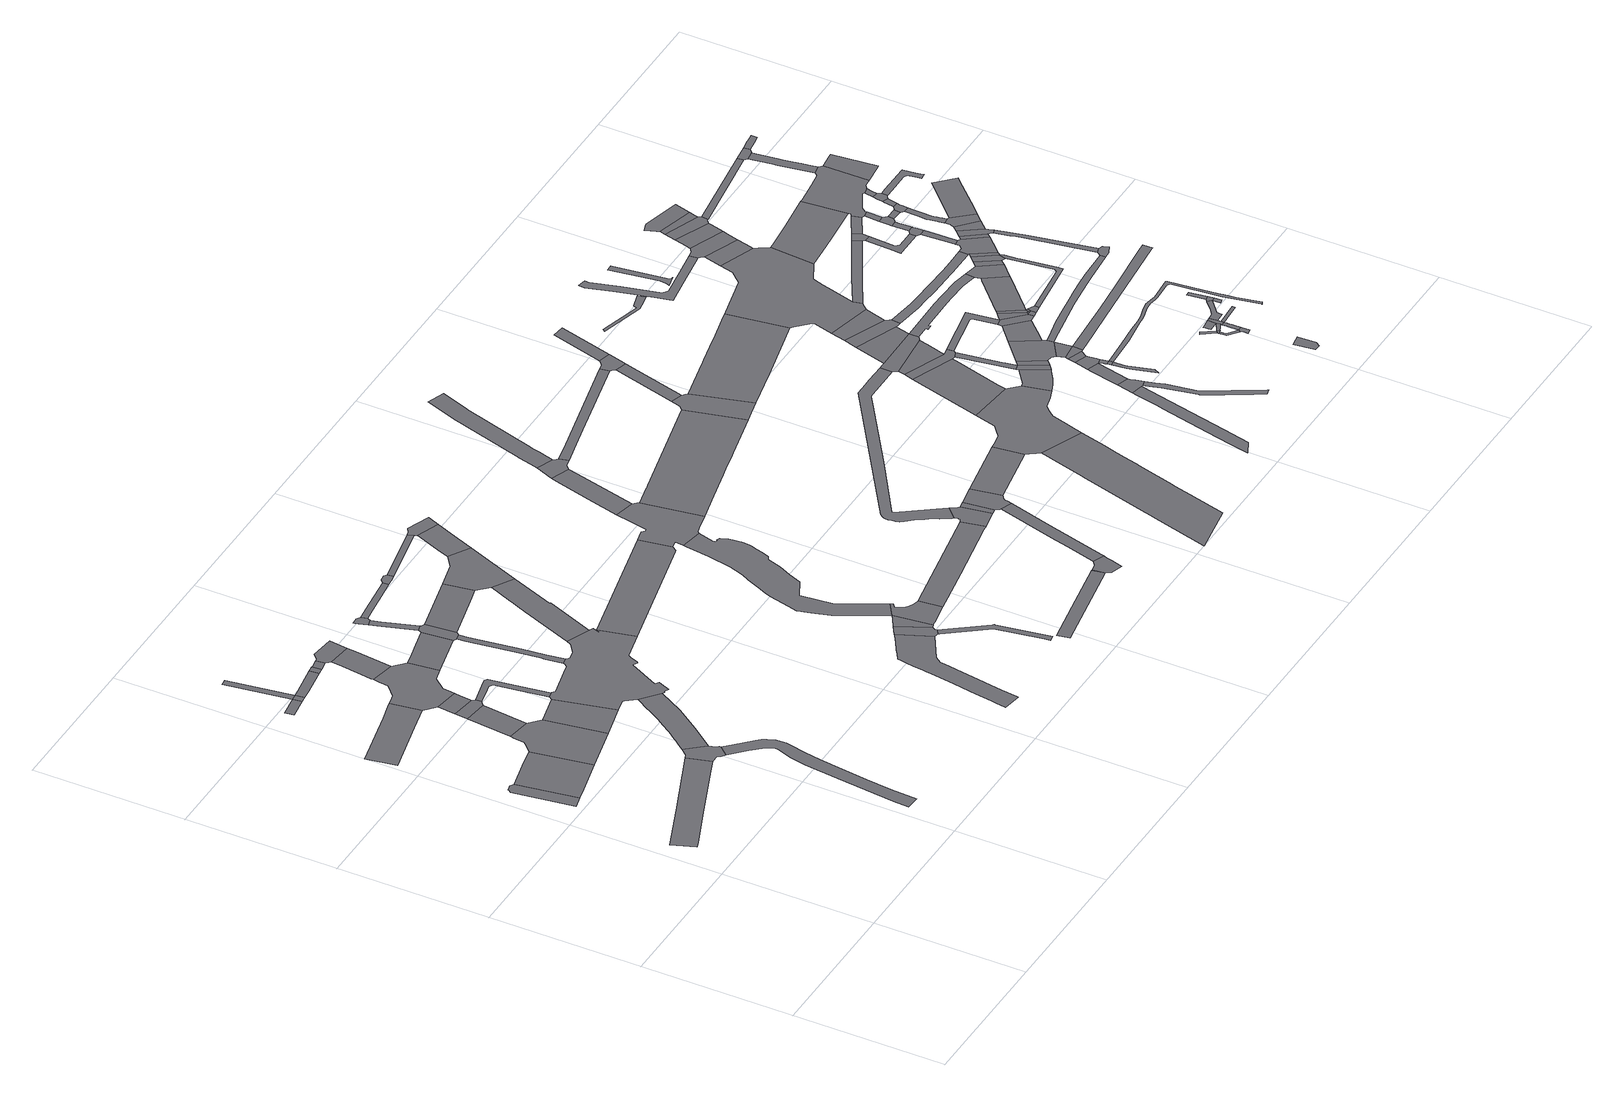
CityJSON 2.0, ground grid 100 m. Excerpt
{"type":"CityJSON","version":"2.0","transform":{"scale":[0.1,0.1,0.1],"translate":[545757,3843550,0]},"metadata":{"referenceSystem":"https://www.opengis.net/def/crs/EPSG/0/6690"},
"CityObjects":{
"road1":{"type":"Road","geometry":[{"type":"MultiSurface","lod":"1","boundaries":[[[0,1,2,3,4,5,6]]]}]},
"road2":{"type":"Road","attributes":{"RoadStructureAttribute.sectionType":"1"},"geometry":[{"type":"MultiSurface","lod":"1","boundaries":[[[7,8,9,10,11,12,13,14,15]]]}]},
"road3":{"type":"Road","attributes":{"RoadStructureAttribute.sectionType":"1"},"geometry":[{"type":"MultiSurface","lod":"1","boundaries":[[[16,17,6,5,18,19,20]]]}]},
"road4":{"type":"Road","attributes":{"RoadStructureAttribute.sectionType":"1"},"geometry":[{"type":"MultiSurface","lod":"1","boundaries":[[[21,22,23,24,25,26,27]]]}]},
"road5":{"type":"Road","geometry":[{"type":"MultiSurface","lod":"1","boundaries":[[[28,29,30,31,16,20,32,33,34,35,36]]]}]},
"road6":{"type":"Road","attributes":{"RoadStructureAttribute.sectionType":"1"},"geometry":[{"type":"MultiSurface","lod":"1","boundaries":[[[37,38,39,40]]]}]},
"road7":{"type":"Road","attributes":{"RoadStructureAttribute.sectionType":"1"},"geometry":[{"type":"MultiSurface","lod":"1","boundaries":[[[41,42,43,44,45,46,47,48,49,50,51,52,53,54,55,56,57,58,59,60,61,62,63,64,65,66,67,68,69,70,71,72]]]}]},
"road8":{"type":"Road","geometry":[{"type":"MultiSurface","lod":"1","boundaries":[[[73,74,7,15,75,76,58,57,77,78,79,80]]]}]},
"road9":{"type":"Road","geometry":[{"type":"MultiSurface","lod":"1","boundaries":[[[81,37,40,82]]]}]},
"road10":{"type":"Road","attributes":{"RoadStructureAttribute.sectionType":"1"},"geometry":[{"type":"MultiSurface","lod":"1","boundaries":[[[83,28,36,84,85]]]}]},
"road11":{"type":"Road","attributes":{"RoadStructureAttribute.sectionType":"1"},"geometry":[{"type":"MultiSurface","lod":"1","boundaries":[[[86,87,37,81]]]}]},
"road12":{"type":"Road","geometry":[{"type":"MultiSurface","lod":"1","boundaries":[[[88,83,85,89,90,91,92]]]}]},
"road13":{"type":"Road","attributes":{"RoadStructureAttribute.sectionType":"1"},"geometry":[{"type":"MultiSurface","lod":"1","boundaries":[[[93,88,92,94,95]]]}]},
"road14":{"type":"Road","attributes":{"RoadStructureAttribute.sectionType":"1"},"geometry":[{"type":"MultiSurface","lod":"1","boundaries":[[[96,97,81,82,98,99,100,101]]]}]},
"road15":{"type":"Road","geometry":[{"type":"MultiSurface","lod":"1","boundaries":[[[102,34,33,103,104]]]}]},
"road16":{"type":"Road","attributes":{"RoadStructureAttribute.sectionType":"1"},"geometry":[{"type":"MultiSurface","lod":"1","boundaries":[[[105,106,107,108,109,110,111,112,113,114,115,116,117,73,80,118,119,120]]]}]},
"road17":{"type":"Road","geometry":[{"type":"MultiSurface","lod":"1","boundaries":[[[121,122,123,124,125,126,127,21,27,128,129,93,95,130,131,132,133,134,135]]]}]},
"road18":{"type":"Road","attributes":{"RoadStructureAttribute.sectionType":"1"},"geometry":[{"type":"MultiSurface","lod":"1","boundaries":[[[136,137,138,139,140,141,91,90,142,143,144,145,146,147]]]}]},
"road19":{"type":"Road","geometry":[{"type":"MultiSurface","lod":"1","boundaries":[[[148,96,101,149]]]}]},
"road20":{"type":"Road","attributes":{"RoadStructureAttribute.sectionType":"1"},"geometry":[{"type":"MultiSurface","lod":"1","boundaries":[[[150,151,148,149,152]]]}]},
"road21":{"type":"Road","attributes":{"RoadStructureAttribute.sectionType":"1"},"geometry":[{"type":"MultiSurface","lod":"1","boundaries":[[[153,154,155,156,157,158,121,135,159,160]]]}]},
"road22":{"type":"Road","geometry":[{"type":"MultiSurface","lod":"1","boundaries":[[[161,162,163,150,152,164,153,160,165]]]}]},
"road23":{"type":"Road","attributes":{"RoadStructureAttribute.sectionType":"1"},"geometry":[{"type":"MultiSurface","lod":"1","boundaries":[[[166,167,168,169,134,133,170]]]}]},
"road24":{"type":"Road","geometry":[{"type":"MultiSurface","lod":"1","boundaries":[[[171,172,173,174,175,176,177,178,179,180,181,182,147,146,183,102,104,184,185,186,105,120,187,188,189,190,191,192,193,194,195,196,197,198,199,200,201,202,203]]]}]},
"road25":{"type":"Road","attributes":{"RoadStructureAttribute.sectionType":"1"},"geometry":[{"type":"MultiSurface","lod":"1","boundaries":[[[204,205,206,207,208,209,210,211,212,213,177,176]]]}]},
"road26":{"type":"Road","geometry":[{"type":"MultiSurface","lod":"1","boundaries":[[[214,215,216,217,166,170,218,209,208,219,220,221]]]}]},
"road27":{"type":"Road","attributes":{"RoadStructureAttribute.sectionType":"1"},"geometry":[{"type":"MultiSurface","lod":"1","boundaries":[[[222,223,224,225,216,215]]]}]},
"road28":{"type":"Road","geometry":[{"type":"MultiSurface","lod":"1","boundaries":[[[226,227,228,229,224,223,230,231]]]}]},
"road29":{"type":"Road","attributes":{"RoadStructureAttribute.sectionType":"1"},"geometry":[{"type":"MultiSurface","lod":"1","boundaries":[[[232,233,234,231,230,235,236,237]]]}]},
"road30":{"type":"Road","attributes":{"RoadStructureAttribute.sectionType":"1"},"geometry":[{"type":"MultiSurface","lod":"1","boundaries":[[[238,239,221,220,240,241,242]]]}]},
"road31":{"type":"Road","attributes":{"RoadStructureAttribute.sectionType":"1"},"geometry":[{"type":"MultiSurface","lod":"1","boundaries":[[[243,244,245,246,247,248,249,250,251,252,253,254,255,256,257,258,259,260,261,262,263,264,265,266,267,268,269,270,271,272,273,274]]]}]},
"road32":{"type":"Road","attributes":{"RoadStructureAttribute.sectionType":"1"},"geometry":[{"type":"MultiSurface","lod":"1","boundaries":[[[275,276,277,278,279,171,203,280,281,282]]]}]},
"road33":{"type":"Road","geometry":[{"type":"MultiSurface","lod":"1","boundaries":[[[283,284,285,232,237,286,287,288,289,290,291]]]}]},
"road34":{"type":"Road","geometry":[{"type":"MultiSurface","lod":"1","boundaries":[[[292,243,274,293,294,295,296,297,298]]]}]},
"road35":{"type":"Road","geometry":[{"type":"MultiSurface","lod":"1","boundaries":[[[299,300,238,242,275,282,301]]]}]},
"road36":{"type":"Road","attributes":{"RoadStructureAttribute.sectionType":"1"},"geometry":[{"type":"MultiSurface","lod":"1","boundaries":[[[302,303,292,298,304]]]}]},
"road37":{"type":"Road","attributes":{"RoadStructureAttribute.sectionType":"1"},"geometry":[{"type":"MultiSurface","lod":"1","boundaries":[[[305,306,307,308,295,294,309,310,311,312,313]]]}]},
"road38":{"type":"Road","attributes":{"RoadStructureAttribute.sectionType":"6"},"geometry":[{"type":"MultiSurface","lod":"1","boundaries":[[[314,199,198,315,316,317]]]}]},
"road39":{"type":"Road","attributes":{"RoadStructureAttribute.sectionType":"1"},"geometry":[{"type":"MultiSurface","lod":"1","boundaries":[[[318,291,290,319,320]]]}]},
"road40":{"type":"Road","attributes":{"RoadStructureAttribute.sectionType":"1"},"geometry":[{"type":"MultiSurface","lod":"1","boundaries":[[[321,322,323,324,325,326,327,302,304,328,329,330,331,332,333,334]]]}]},
"road41":{"type":"Road","attributes":{"RoadStructureAttribute.sectionType":"1"},"geometry":[{"type":"MultiSurface","lod":"1","boundaries":[[[335,336,299,301,337,338]]]}]},
"road42":{"type":"Road","attributes":{"RoadStructureAttribute.sectionType":"1"},"geometry":[{"type":"MultiSurface","lod":"1","boundaries":[[[339,340,341,342,343,344,345,346,347,348,349,350,351,352,353,354,355,302,327,356,357,358,359,360,361,362,363,364,365,366,367,368,369,370,371,372,373,374,375,376,377,378,379,380,381]]]}]},
"road43":{"type":"Road","geometry":[{"type":"MultiSurface","lod":"1","boundaries":[[[382,383,318,320,335,338,384]]]}]},
"road44":{"type":"Road","attributes":{"RoadStructureAttribute.sectionType":"1"},"geometry":[{"type":"MultiSurface","lod":"1","boundaries":[[[385,386,387,388,389,390]]]}]},
"road45":{"type":"Road","attributes":{"RoadStructureAttribute.sectionType":"1"},"geometry":[{"type":"MultiSurface","lod":"1","boundaries":[[[391,392,393,334,333,394,395,396,397,398,399]]]}]},
"road46":{"type":"Road","geometry":[{"type":"MultiSurface","lod":"1","boundaries":[[[400,401,402,403,404,405,406,314,317,407,339,381,408,409,410,411,412,413,414,415,416,417,418]]]}]},
"road47":{"type":"Road","attributes":{"RoadStructureAttribute.sectionType":"1"},"geometry":[{"type":"MultiSurface","lod":"1","boundaries":[[[419,385,390]]]}]},
"road48":{"type":"Road","geometry":[{"type":"MultiSurface","lod":"1","boundaries":[[[420,421,422,419,390,423,424,425,426,427,428]]]}]},
"road49":{"type":"Road","attributes":{"RoadStructureAttribute.sectionType":"1"},"geometry":[{"type":"MultiSurface","lod":"1","boundaries":[[[429,430,431,400,418,432,433]]]}]},
"road50":{"type":"Road","attributes":{"RoadStructureAttribute.sectionType":"1"},"geometry":[{"type":"MultiSurface","lod":"1","boundaries":[[[434,435,436,437,438,439,440,420,428,441,442,443]]]}]},
"road51":{"type":"Road","geometry":[{"type":"MultiSurface","lod":"1","boundaries":[[[444,429,433,445,446,447,448,449,450]]]}]},
"road52":{"type":"Road","geometry":[{"type":"MultiSurface","lod":"1","boundaries":[[[451,452,453,454,455,456,457,458,391,399,459,460]]]}]},
"road53":{"type":"Road","attributes":{"RoadStructureAttribute.sectionType":"1"},"geometry":[{"type":"MultiSurface","lod":"1","boundaries":[[[461,460,459,462]]]}]},
"road54":{"type":"Road","geometry":[{"type":"MultiSurface","lod":"1","boundaries":[[[463,461,462,464,434,443,465,466,467,468]]]}]},
"road55":{"type":"Road","attributes":{"RoadStructureAttribute.sectionType":"1"},"geometry":[{"type":"MultiSurface","lod":"1","boundaries":[[[469,470,471,472,416,415,473,474,475,476,477,478,479,480]]]}]},
"road56":{"type":"Road","attributes":{"RoadStructureAttribute.sectionType":"1"},"geometry":[{"type":"MultiSurface","lod":"1","boundaries":[[[481,482,483,484,485,486,487,444,450,488,489,490,491,492,493,494]]]}]},
"road57":{"type":"Road","attributes":{"RoadStructureAttribute.sectionType":"1"},"geometry":[{"type":"MultiSurface","lod":"1","boundaries":[[[495,463,468,496]]]}]},
"road58":{"type":"Road","attributes":{"RoadStructureAttribute.sectionType":"1"},"geometry":[{"type":"MultiSurface","lod":"1","boundaries":[[[497,498,499,500,501,502,503,504,505,506,507,508,509,510,511,512,513,514,515,516,517]]]}]},
"road59":{"type":"Road","attributes":{"RoadStructureAttribute.sectionType":"1"},"geometry":[{"type":"MultiSurface","lod":"1","boundaries":[[[518,519,520,448,447,521,522,523]]]}]},
"road60":{"type":"Road","attributes":{"RoadStructureAttribute.sectionType":"1"},"geometry":[{"type":"MultiSurface","lod":"1","boundaries":[[[524,525,526,527,528,529,530,531,532,533,534,535,536,537,538,539,540,541,542,543,453,452,544,545,546,547,548,549,550,551,552,553,554]]]}]},
"road61":{"type":"Road","geometry":[{"type":"MultiSurface","lod":"1","boundaries":[[[555,556,469,480,557,558,559,560,561,562,563]]]}]},
"road62":{"type":"Road","attributes":{"RoadStructureAttribute.sectionType":"1"},"geometry":[{"type":"MultiSurface","lod":"1","boundaries":[[[564,555,563,565,566,567]]]}]},
"road63":{"type":"Road","geometry":[{"type":"MultiSurface","lod":"1","boundaries":[[[568,569,570,571,572,573,495,496,574,575,497,517,576,577,578,579,580,581,582,583,584]]]}]},
"road64":{"type":"Road","geometry":[{"type":"MultiSurface","lod":"1","boundaries":[[[585,586,587,588,589,518,523,590,591,564,567,592,593]]]}]},
"road65":{"type":"Road","attributes":{"RoadStructureAttribute.sectionType":"1"},"geometry":[{"type":"MultiSurface","lod":"1","boundaries":[[[594,595,596,597,598,599,600,601,602,603,604]]]}]},
"road66":{"type":"Road","attributes":{"RoadStructureAttribute.sectionType":"1"},"geometry":[{"type":"MultiSurface","lod":"1","boundaries":[[[605,585,593,606]]]}]},
"road67":{"type":"Road","attributes":{"RoadStructureAttribute.sectionType":"1"},"geometry":[{"type":"MultiSurface","lod":"1","boundaries":[[[607,608,609,610,611,612,613,560,559,614,615,616,617,618]]]}]},
"road68":{"type":"Road","attributes":{"RoadStructureAttribute.sectionType":"1"},"geometry":[{"type":"MultiSurface","lod":"1","boundaries":[[[619,568,584,620,621,622,623]]]}]},
"road69":{"type":"Road","attributes":{"RoadStructureAttribute.sectionType":"1"},"geometry":[{"type":"MultiSurface","lod":"1","boundaries":[[[624,625,626,582,581,627,628,629,630]]]}]},
"road70":{"type":"Road","geometry":[{"type":"MultiSurface","lod":"1","boundaries":[[[631,619,623,632,633,634,635,636]]]}]},
"road71":{"type":"Road","attributes":{"RoadStructureAttribute.sectionType":"1"},"geometry":[{"type":"MultiSurface","lod":"1","boundaries":[[[637,638,639,631,636]]]}]},
"road72":{"type":"Road","geometry":[{"type":"MultiSurface","lod":"1","boundaries":[[[640,594,604,641,642,643,644,645]]]}]},
"road73":{"type":"Road","geometry":[{"type":"MultiSurface","lod":"1","boundaries":[[[646,554,553,647,639,638,648,649,650]]]}]},
"road74":{"type":"Road","geometry":[{"type":"MultiSurface","lod":"1","boundaries":[[[651,652,624,630,653]]]}]},
"road75":{"type":"Road","attributes":{"RoadStructureAttribute.sectionType":"1"},"geometry":[{"type":"MultiSurface","lod":"1","boundaries":[[[654,655,656,657,658,659,660,661,662,663,664,642,641,665,666,667,668,669,670,671,672,673,674,675]]]}]},
"road76":{"type":"Road","attributes":{"RoadStructureAttribute.sectionType":"1"},"geometry":[{"type":"MultiSurface","lod":"1","boundaries":[[[676,677,633,632,652,651]]]}]},
"road77":{"type":"Road","attributes":{"RoadStructureAttribute.sectionType":"1"},"geometry":[{"type":"MultiSurface","lod":"1","boundaries":[[[678,679,680,640,645,681]]]}]},
"road78":{"type":"Road","attributes":{"RoadStructureAttribute.sectionType":"1"},"geometry":[{"type":"MultiSurface","lod":"1","boundaries":[[[682,683,684,685,686,687,688,689]]]}]},
"road79":{"type":"Road","attributes":{"RoadStructureAttribute.sectionType":"1"},"geometry":[{"type":"MultiSurface","lod":"1","boundaries":[[[690,651,653,691]]]}]},
"road80":{"type":"Road","geometry":[{"type":"MultiSurface","lod":"1","boundaries":[[[692,693,650,649,694,695]]]}]},
"road81":{"type":"Road","attributes":{"RoadStructureAttribute.sectionType":"1"},"geometry":[{"type":"MultiSurface","lod":"1","boundaries":[[[696,697,698,699,700,701,702,703]]]}]},
"road82":{"type":"Road","geometry":[{"type":"MultiSurface","lod":"1","boundaries":[[[704,678,681,705,706,707,708]]]}]},
"road83":{"type":"Road","geometry":[{"type":"MultiSurface","lod":"1","boundaries":[[[709,710,703,702]]]}]},
"road84":{"type":"Road","attributes":{"RoadStructureAttribute.sectionType":"1"},"geometry":[{"type":"MultiSurface","lod":"1","boundaries":[[[711,705,681,712,713,710,709]]]}]},
"road85":{"type":"Road","attributes":{"RoadStructureAttribute.sectionType":"1"},"geometry":[{"type":"MultiSurface","lod":"1","boundaries":[[[714,715,692,695,716,717,718,719,720]]]}]},
"road86":{"type":"Road","attributes":{"RoadStructureAttribute.sectionType":"1"},"geometry":[{"type":"MultiSurface","lod":"1","boundaries":[[[721,704,708,722]]]}]},
"road87":{"type":"Road","geometry":[{"type":"MultiSurface","lod":"1","boundaries":[[[723,690,691,724,725,726,727,728]]]}]},
"road88":{"type":"Road","geometry":[{"type":"MultiSurface","lod":"1","boundaries":[[[729,730,721,722,731]]]}]},
"road89":{"type":"Road","geometry":[{"type":"MultiSurface","lod":"1","boundaries":[[[732,714,720,733]]]}]},
"road90":{"type":"Road","geometry":[{"type":"MultiSurface","lod":"1","boundaries":[[[726,725,730,729]]]}]},
"road91":{"type":"Road","attributes":{"RoadStructureAttribute.sectionType":"1"},"geometry":[{"type":"MultiSurface","lod":"1","boundaries":[[[734,635,634,735,736,737,738]]]}]},
"road92":{"type":"Road","attributes":{"RoadStructureAttribute.sectionType":"1"},"geometry":[{"type":"MultiSurface","lod":"1","boundaries":[[[739,723,728,740,741,742]]]}]},
"road93":{"type":"Road","geometry":[{"type":"MultiSurface","lod":"1","boundaries":[[[743,744,745,746,747,607,618,748,749,750,732,733,751,752,753,754,755,756,757,758,759,760,761,762]]]}]},
"road94":{"type":"Road","geometry":[{"type":"MultiSurface","lod":"1","boundaries":[[[738,737,739,742,763,764]]]}]},
"road95":{"type":"Road","attributes":{"RoadStructureAttribute.sectionType":"1"},"geometry":[{"type":"MultiSurface","lod":"1","boundaries":[[[765,766,767,768,769,770,771,772]]]}]},
"road96":{"type":"Road","attributes":{"RoadStructureAttribute.sectionType":"1"},"geometry":[{"type":"MultiSurface","lod":"1","boundaries":[[[773,774,775,776,777,778,779,780,781,782,783,784,785,786,787,788,789,790,791,792,793]]]}]},
"road97":{"type":"Road","attributes":{"RoadStructureAttribute.sectionType":"1"},"geometry":[{"type":"MultiSurface","lod":"1","boundaries":[[[794,795,738,764,796]]]}]},
"road98":{"type":"Road","attributes":{"RoadStructureAttribute.sectionType":"1"},"geometry":[{"type":"MultiSurface","lod":"1","boundaries":[[[797,798,799,649,648,800,801,802,803,804,805,806,807,808,809]]]}]},
"road99":{"type":"Road","geometry":[{"type":"MultiSurface","lod":"1","boundaries":[[[810,794,796,811,812]]]}]},
"road100":{"type":"Road","attributes":{"RoadStructureAttribute.sectionType":"1"}},
"road101":{"type":"Road","attributes":{"RoadStructureAttribute.sectionType":"1"},"geometry":[{"type":"MultiSurface","lod":"1","boundaries":[[[813,764,763,814]]]}]},
"road102":{"type":"Road","attributes":{"RoadStructureAttribute.sectionType":"1"},"geometry":[{"type":"MultiSurface","lod":"1","boundaries":[[[815,816,817,818,819,820,821,822,823,824,825,826,827,828,829,830,831,832,833,834,835,836,837,838,839,840,841,842,843,844,845,846,847,848,849,709,702]]]}]},
"road103":{"type":"Road","geometry":[{"type":"MultiSurface","lod":"1","boundaries":[[[850,851,852,853]]]}]},
"road104":{"type":"Road","geometry":[{"type":"MultiSurface","lod":"1","boundaries":[[[812,811,813,854]]]}]},
"road105":{"type":"Road","geometry":[{"type":"MultiSurface","lod":"1","boundaries":[[[855,856,857,858,859,860,861,862]]]}]},
"road106":{"type":"Road","geometry":[{"type":"MultiSurface","lod":"1","boundaries":[[[853,852,863,864,865]]]}]},
"road107":{"type":"Road","geometry":[{"type":"MultiSurface","lod":"1","boundaries":[[[854,813,814,866,867]]]}]},
"road108":{"type":"Road","geometry":[{"type":"MultiSurface","lod":"1","boundaries":[[[868,869,870,864,863,871,872,873,874,875]]]}]},
"road109":{"type":"Road","geometry":[{"type":"MultiSurface","lod":"1","boundaries":[[[876,877,878,879,875,874]]]}]},
"road110":{"type":"Road","geometry":[{"type":"MultiSurface","lod":"1","boundaries":[[[880,881,882,883,853,865,884,885,886,887]]]}]},
"road111":{"type":"Road","geometry":[{"type":"MultiSurface","lod":"1","boundaries":[[[888,889,890,891,892,893,894,895,896,880]]]}]},
"road112":{"type":"Road","geometry":[{"type":"MultiSurface","lod":"1","boundaries":[[[897,898,899,900,875,879,901,902,903,904]]]}]},
"road113":{"type":"Road","attributes":{"RoadStructureAttribute.sectionType":"1"},"geometry":[{"type":"MultiSurface","lod":"1","boundaries":[[[905,906,907,908,718,717,909,910,911,912,913,914,915,916,917]]]}]},
"road114":{"type":"Road","geometry":[{"type":"MultiSurface","lod":"1","boundaries":[[[918,888,880,887,897,904,919,920]]]}]},
"road115":{"type":"Road","attributes":{"RoadStructureAttribute.sectionType":"1"},"geometry":[{"type":"MultiSurface","lod":"1","boundaries":[[[921,922,810,812,923,924,925]]]}]},
"road116":{"type":"Road","attributes":{"RoadStructureAttribute.sectionType":"1"},"geometry":[{"type":"MultiSurface","lod":"1","boundaries":[[[926,927,928,929,930,931,932,933,934,727,726,935,936,937,938,939,940,941,942]]]}]},
"road117":{"type":"Road","attributes":{"RoadStructureAttribute.sectionType":"1"},"geometry":[{"type":"MultiSurface","lod":"1","boundaries":[[[943,944,754,753,945,946,947]]]}]},
"road118":{"type":"Road","geometry":[{"type":"MultiSurface","lod":"1","boundaries":[[[948,949,950,951,919,904]]]}]},
"road119":{"type":"Road","attributes":{"RoadStructureAttribute.sectionType":"1"},"geometry":[{"type":"MultiSurface","lod":"1","boundaries":[[[952,743,762,953,954]]]}]},
"road120":{"type":"Road","geometry":[{"type":"MultiSurface","lod":"1","boundaries":[[[955,956,957,918,920,958,959,960]]]}]},
"road121":{"type":"Road","attributes":{"RoadStructureAttribute.sectionType":"1"},"geometry":[{"type":"MultiSurface","lod":"1","boundaries":[[[961,962,963,964,729,731,965,966,967,968]]]}]},
"road122":{"type":"Road","geometry":[{"type":"MultiSurface","lod":"1","boundaries":[[[969,970,971,972,786,785,973,952,954,974,975]]]}]},
"road123":{"type":"Road","attributes":{"RoadStructureAttribute.sectionType":"1"},"geometry":[{"type":"MultiSurface","lod":"1","boundaries":[[[976,977,978,979,980,981,982,983,984,985,867,866]]]}]},
"road124":{"type":"Road","geometry":[{"type":"MultiSurface","lod":"1","boundaries":[[[986,987,955,960,988]]]}]},
"road125":{"type":"Road","geometry":[{"type":"MultiSurface","lod":"1","boundaries":[[[989,990,991,988,960]]]}]},
"road126":{"type":"Road","geometry":[{"type":"MultiSurface","lod":"1","boundaries":[[[992,809,808,921,925,993,994]]]}]},
"road127":{"type":"Road","attributes":{"RoadStructureAttribute.sectionType":"1"},"geometry":[{"type":"MultiSurface","lod":"1","boundaries":[[[995,996,997,969,975,998,999,1000,1001]]]}]},
"road128":{"type":"Road","geometry":[{"type":"MultiSurface","lod":"1","boundaries":[[[1002,1003,987,986]]]}]},
"road129":{"type":"Road","geometry":[{"type":"MultiSurface","lod":"1","boundaries":[[[1004,995,1001,1005,1006,1007,1008,1009]]]}]},
"road130":{"type":"Road","attributes":{"RoadStructureAttribute.sectionType":"1"},"geometry":[{"type":"MultiSurface","lod":"1","boundaries":[[[1010,994,993,1011,1012]]]}]},
"road131":{"type":"Road","attributes":{"RoadStructureAttribute.sectionType":"1"},"geometry":[{"type":"MultiSurface","lod":"1","boundaries":[[[1013,1004,1009,1014,1015]]]}]},
"road132":{"type":"Road","geometry":[{"type":"MultiSurface","lod":"1","boundaries":[[[1016,1010,1012,983,982]]]}]},
"road133":{"type":"Road","geometry":[{"type":"MultiSurface","lod":"1","boundaries":[[[1017,1018,1019,1020,1013,1015,1021]]]}]},
"road134":{"type":"Road","attributes":{"RoadStructureAttribute.sectionType":"1"},"geometry":[{"type":"MultiSurface","lod":"1","boundaries":[[[1022,1023,1016,982,1024,1025]]]}]},
"road135":{"type":"Road","geometry":[{"type":"MultiSurface","lod":"1","boundaries":[[[1026,943,947,1027,1028,1029]]]}]},
"road136":{"type":"Road","attributes":{"RoadStructureAttribute.sectionType":"1"},"geometry":[{"type":"MultiSurface","lod":"1","boundaries":[[[1030,1031,1032,760,759,1033,1034,1035]]]}]},
"road137":{"type":"Road","attributes":{"RoadStructureAttribute.sectionType":"1"},"geometry":[{"type":"MultiSurface","lod":"1","boundaries":[[[1027,1036,1037,1038,1039,1040,1041,1042,1043,1028]]]}]},
"road138":{"type":"Road","geometry":[{"type":"MultiSurface","lod":"1","boundaries":[[[1044,1045,1046,1047,1048,917,916,1022,1025,1049,1050,1051]]]}]},
"road139":{"type":"Road","attributes":{"RoadStructureAttribute.sectionType":"1"},"geometry":[{"type":"MultiSurface","lod":"1","boundaries":[[[1052,1053,1054,1055,1056,1045,1044]]]}]},
"road140":{"type":"Road","attributes":{"RoadStructureAttribute.sectionType":"1"},"geometry":[{"type":"MultiSurface","lod":"1","boundaries":[[[1057,1058,1026,1029,1059]]]}]},
"road141":{"type":"Road","geometry":[{"type":"MultiSurface","lod":"1","boundaries":[[[1060,1061,1062,1063,1064,1041,1040,1055,1054]]]}]},
"road142":{"type":"Road","geometry":[{"type":"MultiSurface","lod":"1","boundaries":[[[1065,1051,1050,1066]]]}]},
"road143":{"type":"Road","geometry":[{"type":"MultiSurface","lod":"1","boundaries":[[[1067,1068,1069,1070,1071,1072,926,942,1073,1074,1075]]]}]},
"road144":{"type":"Road","attributes":{"RoadStructureAttribute.sectionType":"1"},"geometry":[{"type":"MultiSurface","lod":"1","boundaries":[[[1076,1077,1064,1063,1078,1079,1080]]]}]},
"road145":{"type":"Road","geometry":[{"type":"MultiSurface","lod":"1","boundaries":[[[1081,1065,1066,1082,1083,1084,1085,1086]]]}]},
"road146":{"type":"Road","attributes":{"RoadStructureAttribute.sectionType":"1"},"geometry":[{"type":"MultiSurface","lod":"1","boundaries":[[[1087,1084,1083,1088,1089,1090,1070,1069]]]}]},
"road147":{"type":"Road","geometry":[{"type":"MultiSurface","lod":"1","boundaries":[[[1091,1092,1093,1076,1080,1094,1095,1096,1097]]]}]},
"road148":{"type":"Road","geometry":[{"type":"MultiSurface","lod":"1","boundaries":[[[1098,1099,1091,1097]]]}]},
"road149":{"type":"Road","attributes":{"RoadStructureAttribute.sectionType":"1"},"geometry":[{"type":"MultiSurface","lod":"1","boundaries":[[[1100,1081,1086,1101]]]}]},
"road150":{"type":"Road","attributes":{"RoadStructureAttribute.sectionType":"1"},"geometry":[{"type":"MultiSurface","lod":"1","boundaries":[[[1096,1095,1102,1103]]]}]},
"road151":{"type":"Road","attributes":{"RoadStructureAttribute.sectionType":"1"},"geometry":[{"type":"MultiSurface","lod":"1","boundaries":[[[1104,1105,1106,1107,1108,1109,1110,1111,1112,1113,1114,1115,1116,1117,1118,1119,1120,1121,1122]]]}]},
"road152":{"type":"Road","geometry":[{"type":"MultiSurface","lod":"1","boundaries":[[[1113,1112,1123,1100,1101,1124,1125,1126]]]}]},
"road153":{"type":"Road","attributes":{"RoadStructureAttribute.sectionType":"1"},"geometry":[{"type":"MultiSurface","lod":"1","boundaries":[[[1127,1007,1006,1128]]]}]},
"road154":{"type":"Road","geometry":[{"type":"MultiSurface","lod":"1","boundaries":[[[1129,1130,1103,1102,1131,1104,1122,1132,1133,1134,1135]]]}]},
"road155":{"type":"Road","attributes":{"RoadStructureAttribute.sectionType":"1"},"geometry":[{"type":"MultiSurface","lod":"1","boundaries":[[[1136,1137,1138,1129,1135,1139,1140]]]}]},
"road156":{"type":"Road","geometry":[{"type":"MultiSurface","lod":"1","boundaries":[[[1141,1142,1143,1144,1145,1146,1030,1035,1147,1148,1057,1059,1099,1098,1149,1150,1151,1152,1153,1154,1155,1156]]]}]},
"road157":{"type":"Road","geometry":[{"type":"MultiSurface","lod":"1","boundaries":[[[1157,1158,1136,1140,1159,1160,1161,1162,1163]]]}]},
"road158":{"type":"Road","attributes":{"RoadStructureAttribute.sectionType":"1"},"geometry":[{"type":"MultiSurface","lod":"1","boundaries":[[[1164,1153,1152,1165,1157,1163]]]}]},
"road159":{"type":"Road","attributes":{"RoadStructureAttribute.sectionType":"1"},"geometry":[{"type":"MultiSurface","lod":"1","boundaries":[[[1166,1126,1125,1167,1168,1169]]]}]},
"road160":{"type":"Road","attributes":{"RoadStructureAttribute.sectionType":"1"},"geometry":[{"type":"MultiSurface","lod":"1","boundaries":[[[1170,1171,1172,1173,1174,1175,1176,1177,1161,1160,1178,1179,1180,1181,1182,1183,1184,1185]]]}]},
"road161":{"type":"Road","attributes":{"RoadStructureAttribute.sectionType":"1"},"geometry":[{"type":"MultiSurface","lod":"1","boundaries":[[[1186,1187,1188,1189,1190,1191,1192,1193,1194,1195,1196,1143,1142]]]}]},
"road162":{"type":"Road","geometry":[{"type":"MultiSurface","lod":"1","boundaries":[[[1197,1127,1128,1192,1191,1198]]]}]},
"road163":{"type":"Road","attributes":{"RoadStructureAttribute.sectionType":"1"},"geometry":[{"type":"MultiSurface","lod":"1","boundaries":[[[1199,1200,1201,1156,1155,1202,1203]]]}]},
"road164":{"type":"Road","attributes":{"RoadStructureAttribute.sectionType":"1"},"geometry":[{"type":"MultiSurface","lod":"1","boundaries":[[[1204,1205,1206,1197,1198,1207,1208]]]}]}
},
"vertices":[
[172,2484,0],[134,2473,0],[134,2471,0],[118,2448,0],[180,2052,0],[259,2070,0],[196,2467,0],
[888,1710,0],[417,1521,0],[108,1397,0],[168,1249,0],[201,1262,0],[418,1350,0],[497,1381,0],[841,1518,0],[931,1554,0],
[514,2538,0],[407,2516,0],[310,2082,0],[411,2105,0],[578,2144,0],
[539,3471,0],[507,3464,0],[398,3438,0],[7,3349,0],[39,3150,0],[400,3234,0],[570,3273,0],
[590,2701,0],[587,2675,0],[579,2605,0],[550,2575,0],[622,2154,0],[883,2216,0],[819,2611,0],[796,2631,0],[745,2676,0],
[313,3986,0],[177,3967,0],[183,3907,0],[320,3926,0],
[1175,404,0],[1181,516,0],[1200,686,0],[1221,859,0],[1241,1014,0],[1258,1122,0],[1282,1224,0],[1289,1259,0],[1289,1282,0],[1283,1327,0],[1274,1352,0],[1265,1374,0],[1258,1387,0],[1250,1401,0],[1227,1429,0],[1172,1483,0],[1078,1577,0],[1022,1512,0],[1123,1418,0],[1191,1343,0],[1192,1341,0],[1200,1325,0],[1214,1296,0],[1209,1264,0],[1192,1211,0],[1177,1173,0],[1168,1136,0],[1154,1063,0],[1128,835,0],[1087,445,0],[1083,345,0],[1172,341,0],
[948,1763,0],[913,1720,0],[979,1551,0],[999,1533,0],[1078,1587,0],[1063,1601,0],[1059,1605,0],[1051,1645,0],
[354,3991,0],[362,3932,0],
[623,2999,0],[750,2719,0],[780,2982,0],
[285,4420,0],[244,4414,0],
[633,3088,0],[800,3004,0],[809,3006,0],[806,3046,0],[790,3062,0],
[646,3207,0],[799,3149,0],[802,3182,0],
[596,4028,0],[392,3996,0],[376,3933,0],[393,3936,0],[423,3940,0],[605,3967,0],
[1017,2656,0],[984,2239,0],[1108,2269,0],
[1251,2214,0],[1196,2120,0],[1193,2114,0],[1162,2061,0],[1142,2028,0],[1121,1998,0],[1105,1974,0],[1067,1919,0],[1049,1893,0],[1044,1886,0],[1018,1851,0],[1007,1838,0],[979,1803,0],[1164,1792,0],[1276,1955,0],[1370,2118,0],
[699,3659,0],[694,3622,0],[686,3557,0],[676,3548,0],[646,3519,0],[612,3488,0],[565,3477,0],[594,3252,0],[603,3244,0],[806,3213,0],[811,3266,0],[875,3341,0],[956,3360,0],[931,3559,0],[859,3630,0],
[1044,2862,0],[1010,3074,0],[1009,3077,0],[994,3086,0],[992,3087,0],[940,3076,0],[896,3025,0],[957,3039,0],[979,3023,0],[1005,2856,0],[1032,2681,0],[1072,2689,0],
[636,4032,0],[642,3972,0],
[699,4041,0],[636,4030,0],[706,3982,0],
[735,3953,0],[725,3878,0],[719,3827,0],[714,3788,0],[713,3779,0],[701,3675,0],[887,3880,0],[893,3935,0],
[748,4077,0],[722,4049,0],[718,4044,0],[721,3967,0],[907,4059,0],
[1226,3628,0],[1108,3600,0],[1074,3592,0],[1017,3579,0],[1247,3428,0],
[1547,2838,0],[1534,2806,0],[1472,2761,0],[1418,2749,0],[1399,2763,0],[1395,2767,0],[1354,2758,0],[1355,2754,0],[1337,2729,0],[1309,2723,0],[1096,2674,0],[1074,2688,0],[1033,2679,0],[1191,2288,0],[1200,2278,0],[1216,2258,0],[1385,2111,0],[1389,2117,0],[1419,2101,0],[1455,2184,0],[1430,2199,0],[1530,2396,0],[1545,2388,0],[1562,2380,0],[1565,2388,0],[1589,2441,0],[1598,2461,0],[1781,2502,0],[1728,2738,0],[1714,2711,0],[1709,2710,0],[1731,2764,0],[1704,2776,0],
[1379,2887,0],[1377,2898,0],[1359,3039,0],[1315,3364,0],[1307,3422,0],[1267,3416,0],[1275,3358,0],[1320,3033,0],[1337,2898,0],[1339,2882,0],
[1279,3658,0],[1279,3660,0],[1240,3649,0],[1238,3646,0],[1266,3417,0],[1307,3423,0],[1325,3447,0],[1307,3645,0],
[1206,3883,0],[1188,3942,0],[1148,3930,0],[1163,3882,0],
[1164,4021,0],[1123,4020,0],[1124,4007,0],[1130,3987,0],[1200,3966,0],[1189,4006,0],
[1543,4047,0],[1541,4047,0],[1273,4016,0],[1278,3976,0],[1427,3994,0],[1546,4009,0],
[1698,3736,0],[1651,3725,0],[1479,3483,0],[1658,3525,0],[1729,3542,0],
[2501,1193,0],[2493,1187,0],[2434,1150,0],[2380,1115,0],[2343,1091,0],[2301,1065,0],[2296,1033,0],[2292,1004,0],[2284,950,0],[2279,922,0],[2278,915,0],[2274,881,0],[2271,857,0],[2266,824,0],[2262,790,0],[2252,726,0],[2243,664,0],[2235,608,0],[2225,548,0],[2215,477,0],[2203,394,0],[2196,357,0],[2187,293,0],[2306,275,0],[2306,278,0],[2307,287,0],[2322,395,0],[2385,802,0],[2389,832,0],[2403,851,0],[2421,876,0],[2593,978,0],
[1798,3468,0],[1742,3327,0],[1725,3285,0],[1711,3250,0],[1686,3187,0],[1828,3096,0],[1821,3098,0],[1936,3388,0],
[1603,4074,0],[1562,4069,0],[1544,4048,0],[1565,4011,0],[1578,4013,0],[1587,4014,0],[1608,4016,0],[1626,4020,0],[1622,4059,0],
[2565,1233,0],[2606,975,0],[2623,972,0],[2656,994,0],[2650,1002,0],[2649,1003,0],[2663,1028,0],
[1941,3833,0],[1865,3775,0],[2079,3752,0],
[2654,1288,0],[2622,1268,0],[2685,1036,0],
[2911,401,0],[2855,718,0],[2854,725,0],[2849,732,0],[2629,964,0],[2818,709,0],[2871,400,0],[2877,364,0],[2916,371,0],
[2601,2934,0],[2601,2688,0],[2616,2691,0],[2634,2720,0],
[2015,4138,0],[2024,4099,0],[2026,4099,0],
[2826,1225,0],[2796,1234,0],[2776,1247,0],[2756,1266,0],[2733,1316,0],[2755,1334,0],[2746,1352,0],[2704,1040,0],[2713,1041,0],[2776,1052,0],[2816,1059,0],[2855,1066,0],[2865,1068,0],[2847,1220,0],
[2039,4083,0],[1963,3890,0],[2135,3892,0],[2187,4024,0],
[2676,2671,0],[2673,2651,0],[2670,2624,0],[2653,2493,0],[2623,2336,0],[2589,2238,0],[2563,2186,0],[2525,2102,0],[2499,2041,0],[2486,2011,0],[2483,2001,0],[2447,1858,0],[2432,1798,0],[2434,1793,0],[2444,1757,0],[2457,1716,0],[2488,1599,0],[2592,1650,0],[2571,1855,0],[2688,1914,0],[2720,2002,0],[2759,2080,0],[2791,2178,0],[2816,2189,0],[2833,2245,0],[2844,2281,0],[2858,2324,0],[2860,2338,0],[2864,2374,0],[2863,2391,0],[2862,2409,0],[2858,2447,0],[2853,2471,0],[2849,2482,0],[2834,2511,0],[2836,2521,0],[2814,2526,0],[2811,2519,0],[2800,2523,0],[2796,2526,0],[2794,2532,0],[2794,2540,0],[2821,2645,0],
[2071,4164,0],[2040,4143,0],[2219,4106,0],
[3578,467,0],[3212,404,0],[3210,404,0],[2936,356,0],[2950,275,0],[3592,388,0],
[3632,1360,0],[2931,1234,0],[2866,1223,0],[2955,1084,0],[3254,1135,0],[3260,1137,0],[3295,1143,0],[3625,1202,0],[3665,1207,0],
[2754,3152,0],[2734,3053,0],[2728,3024,0],[2712,2936,0],[2697,2933,0],[2675,2951,0],[2665,2949,0],[2683,2732,0],[2824,2651,0],[2830,2658,0],[2832,2660,0],[2836,2663,0],[2838,2663,0],[2840,2664,0],[2868,2670,0],[2980,2695,0],[2919,3089,0],[2909,3100,0],[2887,3123,0],
[3582,467,0],
[3660,502,0],[3651,494,0],[3630,475,0],[3613,363,0],[3618,357,0],[3695,334,0],[3717,409,0],[3727,448,0],[3733,469,0],
[2887,3650,0],[2872,3611,0],[2809,3366,0],[2981,3496,0],[3007,3604,0],
[3850,1208,0],[3801,1027,0],[3738,792,0],[3733,776,0],[3714,702,0],[3685,593,0],[3663,512,0],[3739,492,0],[3846,887,0],[3924,1179,0],
[2933,3770,0],[3035,3631,0],[3051,3635,0],[3084,3642,0],[3070,3701,0],[3061,3710,0],[3044,3728,0],
[3748,1437,0],[3718,1480,0],[3649,1408,0],[3655,1393,0],[3653,1381,0],[3652,1378,0],[3649,1371,0],[3647,1368,0],[3789,1230,0],[3756,1426,0],
[3801,1434,0],[3825,1236,0],
[3935,1458,0],[3847,1211,0],[3934,1213,0],[3935,1219,0],[3941,1239,0],[3970,1262,0],
[3817,3292,0],[3087,3126,0],[3060,3120,0],[3057,3120,0],[3177,2740,0],[3381,2786,0],[3438,2799,0],[3488,2810,0],[3526,2818,0],[3571,2829,0],[3596,2834,0],[3915,2906,0],
[3196,4627,0],[3132,4456,0],[3128,4442,0],[3121,4420,0],[2977,3932,0],[2969,3903,0],[2941,3791,0],[3073,3833,0],[3083,3869,0],[3091,3898,0],[3092,3902,0],[3239,4395,0],[3241,4402,0],[3309,4585,0],
[4350,1531,0],[4375,1332,0],
[4436,1253,0],[4395,1107,0],[4355,963,0],[4342,912,0],[4275,670,0],[4260,617,0],[4215,453,0],[4204,414,0],[4200,399,0],[4186,347,0],[4091,2,0],[4421,53,0],[4489,308,0],[4518,417,0],[4525,442,0],[4588,673,0],[4601,723,0],[4615,771,0],[4641,868,0],[4668,966,0],[4715,1137,0],
[3940,3895,0],[3211,3732,0],[3173,3724,0],[3241,3677,0],[3378,3708,0],[3953,3837,0],
[4581,2463,0],[4529,2463,0],[4442,2463,0],[3478,1801,0],[3463,1783,0],[3456,1771,0],[3451,1756,0],[3451,1738,0],[3455,1715,0],[3459,1693,0],[3467,1671,0],[3482,1649,0],[3523,1606,0],[3533,1592,0],[3556,1554,0],[3586,1517,0],[3591,1500,0],[3599,1477,0],[3619,1450,0],[3639,1418,0],[3530,1745,0],[3524,1754,0],[3923,2018,0],[4383,2337,0],[4445,2377,0],[4455,2380,0],[4461,2382,0],[4464,2382,0],[4470,2383,0],[4713,2383,0],[4713,2463,0],
[3862,3379,0],[3845,3316,0],[3983,2922,0],[4037,2934,0],[4080,2944,0],[3970,3329,0],[3961,3338,0],[3957,3342,0],[3941,3358,0],
[3977,3805,0],[3998,3574,0],[4014,3635,0],[4054,3785,0],
[4574,1757,0],[4561,1709,0],[4536,1616,0],[4501,1585,0],[4459,1550,0],[4399,1539,0],[4392,1310,0],[4417,1278,0],[4767,1328,0],[4776,1361,0],[4813,1402,0],[4843,1435,0],[4923,1455,0],[4989,1479,0],[4947,1655,0],[4898,1702,0],[4876,1723,0],
[4010,3931,0],[3986,3911,0],[3983,3908,0],[3980,3904,0],[3960,3900,0],[3960,3828,0],[3961,3826,0],[4065,3824,0],[4088,3912,0],
[5192,1056,0],[5185,1028,0],[5151,881,0],[5139,826,0],[5046,422,0],[5022,314,0],[4995,196,0],[5087,239,0],[5128,423,0],[5221,823,0],[5270,1038,0],
[4104,4282,0],[4186,4272,0],
[4744,3502,0],[4681,3488,0],[4538,3455,0],[4490,3445,0],[4301,3402,0],[4276,3397,0],[4267,3394,0],[4345,3000,0],[4352,3001,0],[4357,3003,0],[4696,3081,0],[4805,3106,0],
[4707,2243,0],[4892,1783,0],[4980,2104,0],[4984,2120,0],[4986,2131,0],
[5076,1742,0],[5066,1734,0],[4970,1662,0],[5044,1504,0],[5092,1530,0],[5152,1569,0],[5166,1579,0],
[4724,2307,0],[5011,2129,0],[5047,2147,0],[5057,2162,0],[5051,2204,0],[5003,2195,0],
[5039,2327,0],[5054,2382,0],[4736,2351,0],
[5218,1168,0],[5282,1037,0],[5320,1048,0],[5305,1101,0],[5296,1132,0],[5293,1142,0],
[4739,2463,0],[4727,2363,0],[5082,2403,0],[5078,2465,0],[4764,2463,0],
[5109,1767,0],[5073,1758,0],[5200,1607,0],
[5583,376,0],[5553,427,0],[5547,438,0],[5537,457,0],[5526,475,0],[5480,558,0],[5424,659,0],[5389,725,0],[5353,928,0],[5352,931,0],[5336,988,0],[5286,1021,0],[5298,977,0],[5312,930,0],[5356,708,0],[5356,704,0],[5359,700,0],[5425,576,0],[5482,474,0],[5508,427,0],[5547,359,0],[5586,372,0],
[5095,1842,0],[5092,1865,0],
[5267,1393,0],[5260,1366,0],[5226,1204,0],[5346,1364,0],
[4556,3959,0],[4619,3969,0],[4677,3980,0],[4662,4031,0],[4566,4004,0],[4559,3981,0],[4285,4056,0],[4271,4038,0],
[5139,1793,0],[5234,1636,0],
[4823,2677,0],[4795,2576,0],[5080,2474,0],[5105,2563,0],
[5381,1195,0],[5389,1160,0],[5430,1011,0],[5448,1048,0],[5404,1205,0],[5401,1233,0],[5398,1293,0],[5368,1289,0],
[5290,1487,0],[5385,1375,0],[5381,1397,0],[5373,1451,0],[5372,1457,0],
[5395,1318,0],[5365,1315,0],
[5394,1325,0],[5360,1347,0],[5363,1326,0],
[4848,2766,0],[4834,2716,0],[5124,2561,0],[5143,2558,0],[5151,2618,0],[5144,2629,0],[5130,2652,0],
[5302,1537,0],[5401,1501,0],
[5286,1923,0],[5271,1632,0],[5288,1611,0],[5408,1690,0],[5399,1730,0],[5387,1757,0],
[5418,1570,0],[5308,1558,0],[5416,1503,0],
[4875,2865,0],[5168,2795,0],
[5417,2274,0],[5363,2217,0],[5376,2210,0],[5399,2055,0],[5445,2065,0],
[5403,2026,0],[5413,1782,0],[5519,1893,0],[5527,1901,0],
[5143,3739,0],[5118,3645,0],[5078,3601,0],[5050,3570,0],[4767,3507,0],[4822,3089,0],[4893,3021,0],[4912,3001,0],[5200,2833,0],[5205,2836,0],[5213,2841,0],[5197,2901,0],[5241,3062,0],[5260,3129,0],[5281,3205,0],[5398,3263,0],[5412,3269,0],[5436,3565,0],[5395,3623,0],[5377,3650,0],
[5571,1906,0],[5568,1942,0],
[4849,3979,0],[4844,3939,0],[4834,3914,0],[4912,3930,0],[4897,3932,0],[4891,3942,0],[4840,4301,0],[4800,4299,0],
[4591,4378,0],[4584,4336,0],[4635,4174,0],[4670,4033,0],[4683,3981,0],[4685,3971,0],[4698,3918,0],[4715,3847,0],[4720,3826,0],[4757,3832,0],[4945,3861,0],[5133,3889,0],[5147,3892,0],[5139,3945,0],[4975,3920,0],[4974,3920,0],[4786,3891,0],[4754,3918,0],[4694,4162,0],[4641,4340,0],[4646,4368,0],
[5492,2106,0],[5469,2086,0],[5583,1957,0],
[5646,2463,0],[5489,2471,0],[5406,2470,0],[5171,2405,0],[5169,2388,0],[5207,2391,0],[5205,2406,0],[5407,2411,0],[5489,2410,0],[5632,2405,0],[5729,2386,0],[5735,2385,0],[5740,2446,0],
[5507,2120,0],[5593,1952,0],[5602,1976,0],
[5606,1945,0],[5609,1911,0],
[5625,1310,0],[5800,1332,0],[5845,1337,0],[5870,1342,0],[5937,1361,0],[5989,1364,0],[6037,1357,0],[6067,1357,0],[6189,1363,0],[6214,1351,0],[6248,1024,0],[6258,974,0],[6292,793,0],[6292,789,0],[6301,794,0],[6310,799,0],[6278,954,0],[6273,994,0],[6268,1032,0],[6262,1066,0],[6251,1159,0],[6227,1379,0],[6222,1386,0],[6184,1383,0],[6062,1374,0],[6044,1377,0],[5999,1384,0],[5977,1386,0],[5954,1383,0],[5929,1378,0],[5887,1365,0],[5857,1357,0],[5809,1352,0],[5727,1346,0],[5577,1332,0],
[5886,985,0],[5868,973,0],[5927,891,0],[5944,903,0],
[5615,1970,0],
[6111,461,0],[6084,458,0],[6058,454,0],[6036,449,0],[6055,314,0],[6055,312,0],[6095,310,0],[6118,341,0],
[5927,880,0],[5942,881,0],[5953,886,0],
[5660,1918,0],[5656,1948,0],
[5987,811,0],[5950,841,0],[5944,846,0],[5930,841,0],[5930,831,0],[5989,784,0],[5998,776,0],[6010,792,0],
[6010,767,0],[6008,729,0],[6041,737,0],[6039,792,0],
[6006,939,0],[5996,933,0],[5961,913,0],[5958,911,0],[5966,894,0],[5968,894,0],[5992,906,0],[6011,916,0],
[6007,995,0],[5956,988,0],[5936,986,0],[5937,971,0],[5938,954,0],[5939,938,0],[5945,938,0],[5950,938,0],[5997,939,0],
[6011,902,0],[6011,873,0],[6011,865,0],[6011,857,0],[6038,856,0],[6037,871,0],[6037,886,0],[6036,902,0],
[5795,2577,0],[5704,2577,0],[5405,2590,0],[5335,2593,0],[5326,2534,0],[5405,2532,0],[5500,2526,0],[5700,2518,0],[5717,2518,0],[5798,2519,0],[5899,2520,0],[5913,2520,0],[5912,2579,0],
[6029,997,0],[6036,922,0],[6033,944,0],
[5744,2346,0],[5731,2334,0],[5626,2000,0],[5830,2197,0],[5839,2207,0],
[6264,1838,0],[6062,1832,0],[5980,1823,0],[5892,1813,0],[5808,1799,0],[5715,1786,0],[5580,1767,0],[5484,1747,0],[5410,1732,0],[5492,1705,0],[5546,1714,0],[5718,1743,0],[5773,1751,0],[5855,1762,0],[5983,1778,0],[6043,1784,0],[6266,1803,0],
[5708,3178,0],[5401,3013,0],[5401,2944,0],[5595,3047,0],[5737,3125,0],
[6071,904,0],[6191,913,0],[6191,933,0],[6116,928,0],
[5174,3861,0],[5394,3711,0],[5409,3767,0],
[6165,1085,0],[6103,1027,0],[6070,1002,0],[6096,947,0],[6101,987,0],[6187,1061,0],
[6467,1666,0],[6400,1660,0],[6052,1626,0],[5826,1604,0],[5468,1508,0],[5869,1547,0],[6459,1603,0],[6471,1604,0],
[5206,3973,0],[5197,3966,0],[5175,3950,0],[5157,3948,0],[5158,3880,0],[5430,3847,0],[5440,3881,0],
[6048,1967,0],[6048,1999,0],[6048,2002,0],[6018,2234,0],[6015,2251,0],[6005,2334,0],[5992,2358,0],[5980,2311,0],[6023,2009,0],[6011,1991,0],
[6209,1102,0],[6179,1098,0],[6214,1064,0],
[6190,1008,0],[6205,1013,0],[6220,1016,0],
[5779,2439,0],[5924,2291,0],[5831,2429,0],
[5237,4088,0],[5226,4046,0],[5215,4004,0],[5446,3905,0],[5447,3909,0],[5451,3925,0],[5468,3989,0],
[6193,1221,0],[6168,1218,0],
[5257,4165,0],[5490,4011,0],[5501,4012,0],[5505,4057,0],[5493,4071,0],[5492,4072,0],
[5862,2460,0],[5941,2308,0],[5955,2322,0],
[5267,4202,0],[5491,4072,0],[5508,4137,0],
[5899,2497,0],
[5295,4309,0],[5284,4308,0],[5233,4288,0],[5259,4222,0],[5537,4245,0],
[5921,2518,0],[5912,2509,0],[5999,2364,0],[6011,2377,0],
[5767,3210,0],[5752,3111,0],[5794,3109,0],[5797,3156,0],
[5905,3616,0],[5643,3585,0],[5475,3568,0],[5538,3281,0],[5672,3294,0],[5930,3319,0],
[5741,2913,0],[5740,2889,0],[5739,2870,0],[5749,2870,0],[5928,2871,0],[5927,2913,0],[5806,2912,0],[5786,2935,0],
[6004,2637,0],[5963,2628,0],[5964,2603,0],[5942,2579,0],[5933,2579,0],[6035,2401,0],[6117,2488,0],[6018,2626,0],
[6002,2672,0],[5997,2757,0],[5994,2854,0],[5953,2853,0],[5963,2635,0],
[5921,3294,0],[5875,3268,0],[5936,3234,0],
[5993,2875,0],[5991,2912,0],[5991,2927,0],[5990,2931,0],[5951,2930,0],
[6041,2649,0],[6141,2513,0],
[6344,1867,0],[6321,1877,0],[6320,1878,0],[6284,1867,0],[6283,1866,0],[6265,1840,0],[6310,1807,0],[6359,1832,0],[6347,1866,0],
[5948,3040,0],[5947,3016,0],[5988,2975,0],[5986,3014,0],[5987,3039,0],
[6078,2687,0],[6147,2505,0],[6161,2487,0],[6188,2497,0],[6179,2532,0],[6175,2547,0],
[6238,2298,0],[6185,2390,0],[6194,2353,0],[6209,2292,0],
[5951,3126,0],[5949,3065,0],[5948,3049,0],[5990,3042,0],[6009,3060,0],[6014,3101,0],[5991,3124,0],
[5995,3232,0],[5954,3223,0],
[6108,2718,0],[6231,2607,0],
[6081,3058,0],[6086,3098,0],
[6102,3039,0],[6103,3038,0],[6099,2950,0],[6096,2890,0],[6097,2883,0],[6107,2825,0],[6108,2816,0],[6113,2784,0],[6114,2783,0],[6155,2788,0],[6154,2791,0],[6149,2818,0],[6148,2823,0],[6143,2850,0],[6142,2857,0],[6138,2884,0],[6139,2951,0],[6140,3000,0],[6141,3037,0],
[6119,2747,0],[6245,2621,0],[6281,2658,0],[6170,2782,0],
[6092,4136,0],[6098,4094,0],
[6112,3117,0],[6088,3098,0],[6084,3055,0],[6142,3053,0],[6144,3081,0],[6146,3094,0],[6150,3114,0],
[6126,3195,0],[6124,3185,0],[6113,3121,0],[6162,3178,0],[6163,3182,0],
[6256,3668,0],[6242,3680,0],[6183,3670,0],[6167,3648,0],[6073,3636,0],[5922,3618,0],[5934,3305,0],[5936,3302,0],[5995,3243,0],[6015,3273,0],[6135,3336,0],[6150,3328,0],[6193,3337,0],[6219,3356,0],[6270,3361,0],[6264,3661,0],
[6139,3264,0],[6134,3239,0],[6188,3199,0],[6191,3199,0],[6194,3239,0],[6191,3243,0],[6178,3261,0],
[6185,3295,0],[6148,3313,0],
[6417,3028,0],[6362,2738,0],[6477,2859,0],[6533,2916,0],
[6467,3108,0],[6463,3129,0],[6463,3131,0],[6446,3238,0],[6424,3238,0],[6409,3238,0],[6393,3238,0],[6241,3239,0],[6241,3199,0],[6387,3200,0],[6388,3200,0],[6391,3198,0],[6413,3186,0],[6424,3124,0],[6428,3101,0],[6467,3104,0],
[6232,3746,0],[6226,3786,0],[6215,3853,0],[6208,3896,0],[6203,3933,0],[6182,4087,0],[6122,4078,0],[6128,4034,0],[6132,4006,0],[6141,3932,0],[6147,3898,0],
[6202,4151,0],[6207,4110,0],
[6381,3674,0],[6378,3674,0],[6364,3673,0],[6402,3376,0],[6414,3377,0],
[6326,4168,0],[6287,4163,0],[6264,4160,0],[6270,4118,0],[6326,4126,0]
]}
